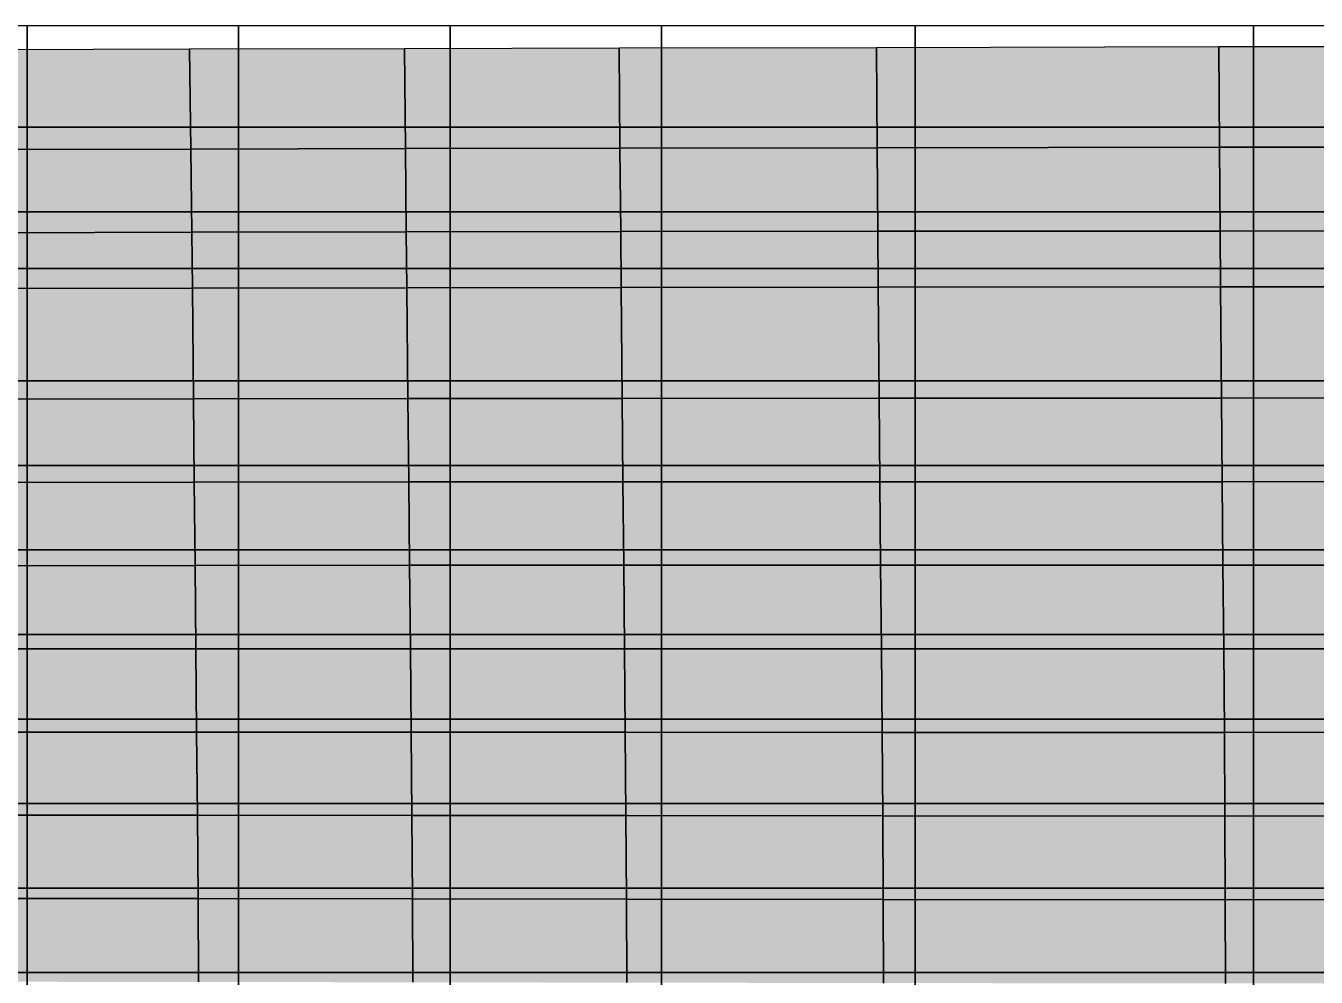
# Model space of a CAD drawing. Header units: inches. Extents: x -100 to 100, y -42 to 41.
# Drawn here: x 69.48 to 84.74, y -7.05 to 4.2 of the extents above; entities that cross this region are included whole.
import ezdxf

# ---------------------------------------------------------------- set-up
doc = ezdxf.new("R2010")
doc.units = ezdxf.units.IN
doc.header["$MEASUREMENT"] = 0
for name, color, linetype in [('Mesh-埋立土(気中)', 7, 'Continuous'), ('Mesh-埋立土(水中)', 7, 'Continuous'), ('Undeformed Mesh-埋立土(気中)', 7, 'Continuous'), ('Undeformed Mesh-埋立土(水中)', 7, 'Continuous')]:
    doc.layers.add(name, color=color, linetype=linetype)

msp = doc.modelspace()

# ---------------------------------------------------------------- linework, layer by layer
at = {"color": 7, "true_color": 0xffffff, "transparency": 33554687}
for points in [[(71.4342, 2.7424), (71.4199, 3.9238), (68.8806, 3.9166)], [(71.4342, 2.7424), (68.8806, 3.9166), (68.8951, 2.7357)], [(73.9723, 2.748), (73.9595, 3.9292), (71.4199, 3.9238)], [(73.9723, 2.748), (71.4199, 3.9238), (71.4342, 2.7424)], [(76.5087, 2.7511), (76.4983, 3.9338), (73.9595, 3.9292)], [(76.5087, 2.7511), (73.9595, 3.9292), (73.9723, 2.748)], [(79.5516, 2.756), (79.5421, 3.9386), (76.4983, 3.9338)], [(79.5516, 2.756), (76.4983, 3.9338), (76.5087, 2.7511)], [(83.5979, 2.7627), (83.5913, 3.9514), (79.5421, 3.9386)], [(83.5979, 2.7627), (79.5421, 3.9386), (79.5516, 2.756)], [(87.6412, 2.7677), (87.6299, 3.9544), (83.5913, 3.9514)], [(87.6412, 2.7677), (83.5913, 3.9514), (83.5979, 2.7627)], [(73.9827, 1.7625), (73.9723, 2.748), (71.4342, 2.7424)], [(73.9827, 1.7625), (76.5087, 2.7511), (73.9723, 2.748)], [(73.9827, 1.7625), (76.5184, 1.7656), (76.5087, 2.7511)], [(79.5586, 1.7694), (79.5516, 2.756), (76.5087, 2.7511)], [(79.5586, 1.7694), (76.5087, 2.7511), (76.5184, 1.7656)], [(83.6055, 1.7727), (83.5979, 2.7627), (79.5516, 2.756)], [(83.6055, 1.7727), (79.5516, 2.756), (79.5586, 1.7694)], [(83.6055, 1.7727), (87.6412, 2.7677), (83.5979, 2.7627)], [(83.6055, 1.7727), (87.6496, 1.7796), (87.6412, 2.7677)], [(68.9075, 1.7515), (71.4342, 2.7424), (68.8951, 2.7357)], [(68.9075, 1.7515), (71.4463, 1.7578), (71.4342, 2.7424)], [(73.9827, 1.7625), (71.4342, 2.7424), (71.4463, 1.7578)], [(68.916, 1.0922), (71.4463, 1.7578), (68.9075, 1.7515)], [(68.916, 1.0922), (71.454, 1.0978), (71.4463, 1.7578)], [(71.454, 1.0978), (73.9827, 1.7625), (71.4463, 1.7578)], [(71.454, 1.0978), (73.9899, 1.102), (73.9827, 1.7625)], [(73.9899, 1.102), (76.5184, 1.7656), (73.9827, 1.7625)], [(73.9899, 1.102), (76.5248, 1.105), (76.5184, 1.7656)], [(76.5248, 1.105), (79.5586, 1.7694), (76.5184, 1.7656)], [(76.5248, 1.105), (79.5632, 1.1076), (79.5586, 1.7694)], [(79.5632, 1.1076), (83.6055, 1.7727), (79.5586, 1.7694)], [(79.5632, 1.1076), (83.6114, 1.1106), (83.6055, 1.7727)], [(83.6114, 1.1106), (87.6496, 1.7796), (83.6055, 1.7727)], [(83.6114, 1.1106), (87.654, 1.1164), (87.6496, 1.7796)], [(71.454, 1.0978), (68.916, 1.0922), (68.9291, -0.2173)], [(71.454, 1.0978), (68.9291, -0.2173), (71.4664, -0.2127)], [(73.9899, 1.102), (71.454, 1.0978), (71.4664, -0.2127)], [(73.9899, 1.102), (71.4664, -0.2127), (74.002, -0.2095)], [(76.5248, 1.105), (73.9899, 1.102), (74.002, -0.2095)], [(76.5248, 1.105), (74.002, -0.2095), (76.5354, -0.2071)], [(79.5632, 1.1076), (76.5248, 1.105), (76.5354, -0.2071)], [(79.5632, 1.1076), (76.5354, -0.2071), (79.5735, -0.2063)], [(83.6114, 1.1106), (79.5632, 1.1076), (79.5735, -0.2063)], [(83.6114, 1.1106), (79.5735, -0.2063), (83.621, -0.2037)], [(87.654, 1.1164), (83.6114, 1.1106), (83.621, -0.2037)], [(87.654, 1.1164), (83.621, -0.2037), (87.6644, -0.2007)], [(71.4758, -1.1981), (71.4664, -0.2127), (68.9291, -0.2173)], [(71.4758, -1.1981), (68.9291, -0.2173), (68.9382, -1.2019)], [(74.0113, -1.1957), (74.002, -0.2095), (71.4664, -0.2127)], [(74.0113, -1.1957), (71.4664, -0.2127), (71.4758, -1.1981)], [(76.5444, -1.1943), (76.5354, -0.2071), (74.002, -0.2095)], [(76.5444, -1.1943), (74.002, -0.2095), (74.0113, -1.1957)], [(79.5824, -1.1938), (79.5735, -0.2063), (76.5354, -0.2071)], [(79.5824, -1.1938), (76.5354, -0.2071), (76.5444, -1.1943)], [(83.6288, -1.1928), (83.621, -0.2037), (79.5735, -0.2063)], [(83.6288, -1.1928), (79.5735, -0.2063), (79.5824, -1.1938)], [(87.6756, -1.1891), (87.6644, -0.2007), (83.621, -0.2037)], [(87.6756, -1.1891), (83.621, -0.2037), (83.6288, -1.1928)], [(71.4758, -1.1981), (68.9382, -1.2019), (68.9469, -2.1863)], [(71.4758, -1.1981), (68.9469, -2.1863), (71.4852, -2.1833)], [(74.0207, -2.182), (74.0113, -1.1957), (71.4758, -1.1981)], [(74.0207, -2.182), (71.4758, -1.1981), (71.4852, -2.1833)], [(76.5539, -2.1814), (76.5444, -1.1943), (74.0113, -1.1957)], [(76.5539, -2.1814), (74.0113, -1.1957), (74.0207, -2.182)], [(79.5909, -2.1818), (79.5824, -1.1938), (76.5444, -1.1943)], [(79.5909, -2.1818), (76.5444, -1.1943), (76.5539, -2.1814)], [(83.6385, -2.1812), (83.6288, -1.1928), (79.5824, -1.1938)], [(83.6385, -2.1812), (79.5824, -1.1938), (79.5909, -2.1818)], [(87.6756, -1.1891), (83.6288, -1.1928), (83.6385, -2.1812)], [(87.6756, -1.1891), (83.6385, -2.1812), (87.6861, -2.177)], [(71.4852, -2.1833), (68.9469, -2.1863), (68.9561, -3.1703)], [(71.4852, -2.1833), (68.9561, -3.1703), (71.4945, -3.1686)], [(74.0304, -3.1682), (74.0207, -2.182), (71.4852, -2.1833)], [(74.0304, -3.1682), (71.4852, -2.1833), (71.4945, -3.1686)], [(76.5539, -2.1814), (74.0207, -2.182), (74.0304, -3.1682)], [(76.5539, -2.1814), (74.0304, -3.1682), (76.5632, -3.1688)], [(79.6003, -3.1697), (79.5909, -2.1818), (76.5539, -2.1814)], [(79.6003, -3.1697), (76.5539, -2.1814), (76.5632, -3.1688)], [(83.6385, -2.1812), (79.5909, -2.1818), (79.6003, -3.1697)], [(83.6385, -2.1812), (79.6003, -3.1697), (83.6482, -3.1694)], [(87.6861, -2.177), (83.6385, -2.1812), (83.6482, -3.1694)], [(87.6861, -2.177), (83.6482, -3.1694), (87.6937, -3.1655)], [(71.4945, -3.1686), (68.9561, -3.1703), (68.9649, -4.1544)], [(71.4945, -3.1686), (68.9649, -4.1544), (71.5035, -4.1537)], [(74.0304, -3.1682), (71.4945, -3.1686), (71.5035, -4.1537)], [(74.0304, -3.1682), (71.5035, -4.1537), (74.0392, -4.1545)], [(76.5632, -3.1688), (74.0304, -3.1682), (74.0392, -4.1545)], [(76.5632, -3.1688), (74.0392, -4.1545), (76.5725, -4.156)], [(79.6003, -3.1697), (76.5632, -3.1688), (76.5725, -4.156)], [(79.6003, -3.1697), (76.5725, -4.156), (79.6097, -4.1578)], [(83.6482, -3.1694), (79.6003, -3.1697), (79.6097, -4.1578)], [(83.6482, -3.1694), (79.6097, -4.1578), (83.6559, -4.1579)], [(87.6937, -3.1655), (83.6482, -3.1694), (83.6559, -4.1579)], [(87.6937, -3.1655), (83.6559, -4.1579), (87.6979, -4.1552)], [(71.5119, -5.1389), (71.5035, -4.1537), (68.9649, -4.1544)], [(71.5119, -5.1389), (68.9649, -4.1544), (68.9739, -5.1386)], [(74.0472, -5.1409), (74.0392, -4.1545), (71.5035, -4.1537)], [(74.0472, -5.1409), (71.5035, -4.1537), (71.5119, -5.1389)], [(76.5801, -5.1432), (76.5725, -4.156), (74.0392, -4.1545)], [(76.5801, -5.1432), (74.0392, -4.1545), (74.0472, -5.1409)], [(79.6169, -5.1459), (79.6097, -4.1578), (76.5725, -4.156)], [(79.6169, -5.1459), (76.5725, -4.156), (76.5801, -5.1432)], [(83.661, -5.1472), (83.6559, -4.1579), (79.6097, -4.1578)], [(83.661, -5.1472), (79.6097, -4.1578), (79.6169, -5.1459)], [(87.6979, -4.1552), (83.6559, -4.1579), (83.661, -5.1472)], [(87.6979, -4.1552), (83.661, -5.1472), (87.7003, -5.1455)], [(71.5119, -5.1389), (68.9739, -5.1386), (68.9826, -6.1231)], [(71.5119, -5.1389), (68.9826, -6.1231), (71.5197, -6.1244)], [(74.0543, -6.1274), (74.0472, -5.1409), (71.5119, -5.1389)], [(74.0543, -6.1274), (71.5119, -5.1389), (71.5197, -6.1244)], [(76.5801, -5.1432), (74.0472, -5.1409), (74.0543, -6.1274)], [(76.5801, -5.1432), (74.0543, -6.1274), (76.5866, -6.1307)], [(79.6169, -5.1459), (76.5801, -5.1432), (76.5866, -6.1307)], [(79.6169, -5.1459), (76.5866, -6.1307), (79.6222, -6.1343)], [(83.661, -5.1472), (79.6169, -5.1459), (79.6222, -6.1343)], [(83.661, -5.1472), (79.6222, -6.1343), (83.6642, -6.1372)], [(87.7003, -5.1455), (83.661, -5.1472), (83.6642, -6.1372)], [(87.7003, -5.1455), (83.6642, -6.1372), (87.7021, -6.1362)], [(71.5197, -6.1244), (68.9826, -6.1231), (68.9912, -7.108)], [(71.5197, -6.1244), (68.9912, -7.108), (71.5269, -7.1103)], [(74.0605, -7.1142), (74.0543, -6.1274), (71.5197, -6.1244)], [(74.0605, -7.1142), (71.5197, -6.1244), (71.5269, -7.1103)], [(76.5866, -6.1307), (74.0543, -6.1274), (74.0605, -7.1142)], [(76.5866, -6.1307), (74.0605, -7.1142), (76.592, -7.1183)], [(79.6222, -6.1343), (76.5866, -6.1307), (76.592, -7.1183)], [(79.6222, -6.1343), (76.592, -7.1183), (79.6265, -7.1232)], [(83.6642, -6.1372), (79.6222, -6.1343), (79.6265, -7.1232)], [(83.6642, -6.1372), (79.6265, -7.1232), (83.6675, -7.1275)], [(87.7021, -6.1362), (83.6642, -6.1372), (83.6675, -7.1275)], [(87.7021, -6.1362), (83.6675, -7.1275), (87.7045, -7.1272)]]:
    msp.add_solid(points, dxfattribs=at)
at = {"layer": 'Mesh-埋立土(気中)', "color": 18, "true_color": 0x000000, "transparency": 33554559}
for p, q in [((71.4199, 3.9238), (68.8806, 3.9166)), ((73.9595, 3.9292), (71.4199, 3.9238)), ((71.4342, 2.7424), (71.4199, 3.9238)), ((71.4199, 3.9238), (71.4342, 2.7424)), ((76.4983, 3.9338), (73.9595, 3.9292)), ((73.9723, 2.748), (73.9595, 3.9292)), ((73.9595, 3.9292), (73.9723, 2.748)), ((79.5421, 3.9386), (76.4983, 3.9338)), ((76.5087, 2.7511), (76.4983, 3.9338)), ((76.4983, 3.9338), (76.5087, 2.7511)), ((83.5913, 3.9514), (79.5421, 3.9386)), ((79.5516, 2.756), (79.5421, 3.9386)), ((79.5421, 3.9386), (79.5516, 2.756)), ((87.6299, 3.9544), (83.5913, 3.9514)), ((83.5979, 2.7627), (83.5913, 3.9514)), ((83.5913, 3.9514), (83.5979, 2.7627)), ((73.9723, 2.748), (71.4342, 2.7424)), ((71.4342, 2.7424), (73.9723, 2.748)), ((76.5087, 2.7511), (73.9723, 2.748)), ((73.9723, 2.748), (76.5087, 2.7511)), ((73.9827, 1.7625), (73.9723, 2.748)), ((73.9723, 2.748), (73.9827, 1.7625)), ((79.5516, 2.756), (76.5087, 2.7511)), ((76.5087, 2.7511), (79.5516, 2.756)), ((76.5184, 1.7656), (76.5087, 2.7511)), ((76.5087, 2.7511), (76.5184, 1.7656)), ((79.5516, 2.756), (83.5979, 2.7627)), ((83.5979, 2.7627), (79.5516, 2.756)), ((79.5586, 1.7694), (79.5516, 2.756)), ((79.5516, 2.756), (79.5586, 1.7694)), ((87.6412, 2.7677), (83.5979, 2.7627)), ((83.5979, 2.7627), (87.6412, 2.7677)), ((83.6055, 1.7727), (83.5979, 2.7627)), ((83.5979, 2.7627), (83.6055, 1.7727)), ((68.8951, 2.7357), (71.4342, 2.7424)), ((71.4342, 2.7424), (68.8951, 2.7357)), ((71.4463, 1.7578), (71.4342, 2.7424)), ((71.4342, 2.7424), (71.4463, 1.7578)), ((71.4463, 1.7578), (68.9075, 1.7515)), ((68.9075, 1.7515), (71.4463, 1.7578)), ((73.9827, 1.7625), (71.4463, 1.7578)), ((71.4463, 1.7578), (73.9827, 1.7625)), ((71.454, 1.0978), (71.4463, 1.7578)), ((71.4463, 1.7578), (71.454, 1.0978)), ((76.5184, 1.7656), (73.9827, 1.7625)), ((73.9827, 1.7625), (76.5184, 1.7656)), ((73.9899, 1.102), (73.9827, 1.7625)), ((73.9827, 1.7625), (73.9899, 1.102)), ((79.5586, 1.7694), (76.5184, 1.7656)), ((76.5184, 1.7656), (79.5586, 1.7694)), ((76.5248, 1.105), (76.5184, 1.7656)), ((76.5184, 1.7656), (76.5248, 1.105)), ((83.6055, 1.7727), (79.5586, 1.7694)), ((79.5586, 1.7694), (83.6055, 1.7727)), ((79.5632, 1.1076), (79.5586, 1.7694)), ((79.5586, 1.7694), (79.5632, 1.1076)), ((87.6496, 1.7796), (83.6055, 1.7727)), ((83.6055, 1.7727), (87.6496, 1.7796)), ((83.6114, 1.1106), (83.6055, 1.7727)), ((83.6055, 1.7727), (83.6114, 1.1106)), ((68.916, 1.0922), (71.454, 1.0978)), ((71.454, 1.0978), (73.9899, 1.102)), ((73.9899, 1.102), (76.5248, 1.105)), ((76.5248, 1.105), (79.5632, 1.1076)), ((79.5632, 1.1076), (83.6114, 1.1106)), ((83.6114, 1.1106), (87.654, 1.1164))]:
    msp.add_line(p, q, dxfattribs=at)
at = {"layer": 'Mesh-埋立土(水中)', "color": 18, "true_color": 0x000000, "transparency": 33554559}
for p, q in [((71.454, 1.0978), (68.916, 1.0922)), ((73.9899, 1.102), (71.454, 1.0978)), ((71.4664, -0.2127), (71.454, 1.0978)), ((71.454, 1.0978), (71.4664, -0.2127)), ((76.5248, 1.105), (73.9899, 1.102)), ((74.002, -0.2095), (73.9899, 1.102)), ((73.9899, 1.102), (74.002, -0.2095)), ((79.5632, 1.1076), (76.5248, 1.105)), ((76.5354, -0.2071), (76.5248, 1.105)), ((76.5248, 1.105), (76.5354, -0.2071)), ((83.6114, 1.1106), (79.5632, 1.1076)), ((79.5735, -0.2063), (79.5632, 1.1076)), ((79.5632, 1.1076), (79.5735, -0.2063)), ((87.654, 1.1164), (83.6114, 1.1106)), ((83.621, -0.2037), (83.6114, 1.1106)), ((83.6114, 1.1106), (83.621, -0.2037)), ((71.4664, -0.2127), (68.9291, -0.2173)), ((68.9291, -0.2173), (71.4664, -0.2127)), ((74.002, -0.2095), (71.4664, -0.2127)), ((71.4664, -0.2127), (74.002, -0.2095)), ((71.4758, -1.1981), (71.4664, -0.2127)), ((71.4664, -0.2127), (71.4758, -1.1981)), ((76.5354, -0.2071), (74.002, -0.2095)), ((74.002, -0.2095), (76.5354, -0.2071)), ((74.0113, -1.1957), (74.002, -0.2095)), ((74.002, -0.2095), (74.0113, -1.1957)), ((79.5735, -0.2063), (76.5354, -0.2071)), ((76.5354, -0.2071), (79.5735, -0.2063)), ((76.5444, -1.1943), (76.5354, -0.2071)), ((76.5354, -0.2071), (76.5444, -1.1943)), ((83.621, -0.2037), (79.5735, -0.2063)), ((79.5735, -0.2063), (83.621, -0.2037)), ((79.5824, -1.1938), (79.5735, -0.2063)), ((79.5735, -0.2063), (79.5824, -1.1938)), ((87.6644, -0.2007), (83.621, -0.2037)), ((83.621, -0.2037), (87.6644, -0.2007)), ((83.6288, -1.1928), (83.621, -0.2037)), ((83.621, -0.2037), (83.6288, -1.1928)), ((71.4758, -1.1981), (68.9382, -1.2019)), ((68.9382, -1.2019), (71.4758, -1.1981)), ((71.4758, -1.1981), (74.0113, -1.1957)), ((74.0113, -1.1957), (71.4758, -1.1981)), ((71.4852, -2.1833), (71.4758, -1.1981)), ((71.4758, -1.1981), (71.4852, -2.1833)), ((76.5444, -1.1943), (74.0113, -1.1957)), ((74.0113, -1.1957), (76.5444, -1.1943)), ((74.0207, -2.182), (74.0113, -1.1957)), ((74.0113, -1.1957), (74.0207, -2.182)), ((79.5824, -1.1938), (76.5444, -1.1943)), ((76.5444, -1.1943), (79.5824, -1.1938)), ((76.5539, -2.1814), (76.5444, -1.1943)), ((76.5444, -1.1943), (76.5539, -2.1814)), ((83.6288, -1.1928), (79.5824, -1.1938)), ((79.5824, -1.1938), (83.6288, -1.1928)), ((79.5909, -2.1818), (79.5824, -1.1938)), ((79.5824, -1.1938), (79.5909, -2.1818)), ((83.6288, -1.1928), (87.6756, -1.1891)), ((87.6756, -1.1891), (83.6288, -1.1928)), ((83.6385, -2.1812), (83.6288, -1.1928)), ((83.6288, -1.1928), (83.6385, -2.1812)), ((71.4852, -2.1833), (68.9469, -2.1863)), ((68.9469, -2.1863), (71.4852, -2.1833)), ((74.0207, -2.182), (71.4852, -2.1833)), ((71.4852, -2.1833), (74.0207, -2.182)), ((71.4945, -3.1686), (71.4852, -2.1833)), ((71.4852, -2.1833), (71.4945, -3.1686)), ((76.5539, -2.1814), (74.0207, -2.182)), ((74.0207, -2.182), (76.5539, -2.1814)), ((74.0304, -3.1682), (74.0207, -2.182)), ((74.0207, -2.182), (74.0304, -3.1682)), ((76.5632, -3.1688), (76.5539, -2.1814)), ((79.5909, -2.1818), (76.5539, -2.1814)), ((76.5539, -2.1814), (76.5632, -3.1688)), ((76.5539, -2.1814), (79.5909, -2.1818)), ((83.6385, -2.1812), (79.5909, -2.1818)), ((79.5909, -2.1818), (83.6385, -2.1812)), ((79.6003, -3.1697), (79.5909, -2.1818)), ((79.5909, -2.1818), (79.6003, -3.1697)), ((87.6861, -2.177), (83.6385, -2.1812)), ((83.6385, -2.1812), (87.6861, -2.177)), ((83.6482, -3.1694), (83.6385, -2.1812)), ((83.6385, -2.1812), (83.6482, -3.1694)), ((71.4945, -3.1686), (68.9561, -3.1703)), ((68.9561, -3.1703), (71.4945, -3.1686)), ((74.0304, -3.1682), (71.4945, -3.1686)), ((71.4945, -3.1686), (74.0304, -3.1682)), ((71.5035, -4.1537), (71.4945, -3.1686)), ((71.4945, -3.1686), (71.5035, -4.1537)), ((74.0392, -4.1545), (74.0304, -3.1682)), ((76.5632, -3.1688), (74.0304, -3.1682)), ((74.0304, -3.1682), (74.0392, -4.1545)), ((74.0304, -3.1682), (76.5632, -3.1688)), ((76.5725, -4.156), (76.5632, -3.1688)), ((79.6003, -3.1697), (76.5632, -3.1688)), ((76.5632, -3.1688), (76.5725, -4.156)), ((76.5632, -3.1688), (79.6003, -3.1697)), ((83.6482, -3.1694), (79.6003, -3.1697)), ((79.6003, -3.1697), (83.6482, -3.1694)), ((79.6097, -4.1578), (79.6003, -3.1697)), ((79.6003, -3.1697), (79.6097, -4.1578)), ((87.6937, -3.1655), (83.6482, -3.1694)), ((83.6482, -3.1694), (87.6937, -3.1655)), ((83.6559, -4.1579), (83.6482, -3.1694)), ((83.6482, -3.1694), (83.6559, -4.1579)), ((71.5035, -4.1537), (68.9649, -4.1544)), ((68.9649, -4.1544), (71.5035, -4.1537)), ((71.5119, -5.1389), (71.5035, -4.1537)), ((74.0392, -4.1545), (71.5035, -4.1537)), ((71.5035, -4.1537), (71.5119, -5.1389)), ((71.5035, -4.1537), (74.0392, -4.1545)), ((74.0472, -5.1409), (74.0392, -4.1545)), ((76.5725, -4.156), (74.0392, -4.1545)), ((74.0392, -4.1545), (74.0472, -5.1409)), ((74.0392, -4.1545), (76.5725, -4.156)), ((76.5801, -5.1432), (76.5725, -4.156)), ((79.6097, -4.1578), (76.5725, -4.156)), ((76.5725, -4.156), (76.5801, -5.1432)), ((76.5725, -4.156), (79.6097, -4.1578)), ((79.6169, -5.1459), (79.6097, -4.1578)), ((83.6559, -4.1579), (79.6097, -4.1578)), ((79.6097, -4.1578), (79.6169, -5.1459)), ((79.6097, -4.1578), (83.6559, -4.1579)), ((87.6979, -4.1552), (83.6559, -4.1579)), ((83.6559, -4.1579), (87.6979, -4.1552)), ((83.661, -5.1472), (83.6559, -4.1579)), ((83.6559, -4.1579), (83.661, -5.1472)), ((71.5119, -5.1389), (68.9739, -5.1386)), ((68.9739, -5.1386), (71.5119, -5.1389)), ((71.5197, -6.1244), (71.5119, -5.1389)), ((74.0472, -5.1409), (71.5119, -5.1389)), ((71.5119, -5.1389), (71.5197, -6.1244)), ((71.5119, -5.1389), (74.0472, -5.1409)), ((74.0543, -6.1274), (74.0472, -5.1409)), ((74.0472, -5.1409), (76.5801, -5.1432)), ((76.5801, -5.1432), (74.0472, -5.1409)), ((74.0472, -5.1409), (74.0543, -6.1274)), ((76.5866, -6.1307), (76.5801, -5.1432)), ((79.6169, -5.1459), (76.5801, -5.1432)), ((76.5801, -5.1432), (76.5866, -6.1307)), ((76.5801, -5.1432), (79.6169, -5.1459)), ((79.6222, -6.1343), (79.6169, -5.1459)), ((83.661, -5.1472), (79.6169, -5.1459)), ((79.6169, -5.1459), (79.6222, -6.1343)), ((79.6169, -5.1459), (83.661, -5.1472)), ((87.7003, -5.1455), (83.661, -5.1472)), ((83.661, -5.1472), (87.7003, -5.1455)), ((83.6642, -6.1372), (83.661, -5.1472)), ((83.661, -5.1472), (83.6642, -6.1372)), ((71.5197, -6.1244), (68.9826, -6.1231)), ((68.9826, -6.1231), (71.5197, -6.1244)), ((71.5269, -7.1103), (71.5197, -6.1244)), ((74.0543, -6.1274), (71.5197, -6.1244)), ((71.5197, -6.1244), (71.5269, -7.1103)), ((71.5197, -6.1244), (74.0543, -6.1274)), ((74.0605, -7.1142), (74.0543, -6.1274)), ((76.5866, -6.1307), (74.0543, -6.1274)), ((74.0543, -6.1274), (74.0605, -7.1142)), ((74.0543, -6.1274), (76.5866, -6.1307)), ((76.592, -7.1183), (76.5866, -6.1307)), ((79.6222, -6.1343), (76.5866, -6.1307)), ((76.5866, -6.1307), (76.592, -7.1183)), ((76.5866, -6.1307), (79.6222, -6.1343)), ((79.6265, -7.1232), (79.6222, -6.1343)), ((83.6642, -6.1372), (79.6222, -6.1343)), ((79.6222, -6.1343), (79.6265, -7.1232)), ((79.6222, -6.1343), (83.6642, -6.1372)), ((87.7021, -6.1362), (83.6642, -6.1372)), ((83.6642, -6.1372), (87.7021, -6.1362)), ((83.6675, -7.1275), (83.6642, -6.1372)), ((83.6642, -6.1372), (83.6675, -7.1275))]:
    msp.add_line(p, q, dxfattribs=at)
at = {"layer": 'Undeformed Mesh-埋立土(気中)', "color": 1, "true_color": 0xff0000, "transparency": 33554687}
for p, q in [((69.5, 4.2), (67, 4.2)), ((69.5, 3), (69.5, 4.2)), ((72, 4.2), (69.5, 4.2)), ((69.5, 4.2), (69.5, 3)), ((72, 3), (72, 4.2)), ((74.5, 4.2), (72, 4.2)), ((72, 4.2), (72, 3)), ((74.5, 3), (74.5, 4.2)), ((77, 4.2), (74.5, 4.2)), ((74.5, 4.2), (74.5, 3)), ((77, 3), (77, 4.2)), ((80, 4.2), (77, 4.2)), ((77, 4.2), (77, 3)), ((80, 3), (80, 4.2)), ((84, 4.2), (80, 4.2)), ((80, 4.2), (80, 3)), ((84, 3), (84, 4.2)), ((88, 4.2), (84, 4.2)), ((84, 4.2), (84, 3)), ((69.5, 3), (67, 3)), ((67, 3), (69.5, 3)), ((69.5, 2), (69.5, 3)), ((69.5, 3), (72, 3)), ((72, 3), (69.5, 3)), ((69.5, 3), (69.5, 2)), ((72, 2), (72, 3)), ((74.5, 3), (72, 3)), ((72, 3), (72, 2)), ((72, 3), (74.5, 3)), ((74.5, 2), (74.5, 3)), ((77, 3), (74.5, 3)), ((74.5, 3), (74.5, 2)), ((74.5, 3), (77, 3)), ((77, 2), (77, 3)), ((80, 3), (77, 3)), ((77, 3), (77, 2)), ((77, 3), (80, 3)), ((80, 2), (80, 3)), ((80, 3), (84, 3)), ((84, 3), (80, 3)), ((80, 3), (80, 2)), ((84, 2), (84, 3)), ((88, 3), (84, 3)), ((84, 3), (84, 2)), ((84, 3), (88, 3)), ((69.5, 2), (67, 2)), ((67, 2), (69.5, 2)), ((69.5, 1.33), (69.5, 2)), ((72, 2), (69.5, 2)), ((69.5, 2), (69.5, 1.33)), ((69.5, 2), (72, 2)), ((72, 1.33), (72, 2)), ((74.5, 2), (72, 2)), ((72, 2), (72, 1.33)), ((72, 2), (74.5, 2)), ((74.5, 1.33), (74.5, 2)), ((77, 2), (74.5, 2)), ((74.5, 2), (74.5, 1.33)), ((74.5, 2), (77, 2)), ((77, 1.33), (77, 2)), ((80, 2), (77, 2)), ((77, 2), (77, 1.33)), ((77, 2), (80, 2)), ((80, 1.33), (80, 2)), ((84, 2), (80, 2)), ((80, 2), (80, 1.33)), ((80, 2), (84, 2)), ((84, 1.33), (84, 2)), ((88, 2), (84, 2)), ((84, 2), (84, 1.33)), ((84, 2), (88, 2)), ((67, 1.33), (69.5, 1.33)), ((69.5, 1.33), (72, 1.33)), ((72, 1.33), (74.5, 1.33)), ((74.5, 1.33), (77, 1.33)), ((77, 1.33), (80, 1.33)), ((80, 1.33), (84, 1.33)), ((84, 1.33), (88, 1.33))]:
    msp.add_line(p, q, dxfattribs=at)
at = {"layer": 'Undeformed Mesh-埋立土(水中)', "color": 1, "true_color": 0xff0000, "transparency": 33554687}
for p, q in [((69.5, 1.33), (67, 1.33)), ((69.5, 0), (69.5, 1.33)), ((72, 1.33), (69.5, 1.33)), ((69.5, 1.33), (69.5, 0)), ((72, 0), (72, 1.33)), ((74.5, 1.33), (72, 1.33)), ((72, 1.33), (72, 0)), ((74.5, 0), (74.5, 1.33)), ((77, 1.33), (74.5, 1.33)), ((74.5, 1.33), (74.5, 0)), ((77, 0), (77, 1.33)), ((80, 1.33), (77, 1.33)), ((77, 1.33), (77, 0)), ((80, 0), (80, 1.33)), ((84, 1.33), (80, 1.33)), ((80, 1.33), (80, 0)), ((84, 0), (84, 1.33)), ((88, 1.33), (84, 1.33)), ((84, 1.33), (84, 0)), ((69.5, 0), (67, 0)), ((67, 0), (69.5, 0)), ((69.5, -1), (69.5, 0)), ((72, 0), (69.5, 0)), ((69.5, 0), (69.5, -1)), ((69.5, 0), (72, 0)), ((72, -1), (72, 0)), ((74.5, 0), (72, 0)), ((72, 0), (72, -1)), ((72, 0), (74.5, 0)), ((74.5, -1), (74.5, 0)), ((77, 0), (74.5, 0)), ((74.5, 0), (74.5, -1)), ((74.5, 0), (77, 0)), ((77, -1), (77, 0)), ((80, 0), (77, 0)), ((77, 0), (77, -1)), ((77, 0), (80, 0)), ((80, -1), (80, 0)), ((84, 0), (80, 0)), ((80, 0), (80, -1)), ((80, 0), (84, 0)), ((84, -1), (84, 0)), ((88, 0), (84, 0)), ((84, 0), (84, -1)), ((84, 0), (88, 0)), ((69.5, -1), (67, -1)), ((67, -1), (69.5, -1)), ((69.5, -2), (69.5, -1)), ((72, -1), (69.5, -1)), ((69.5, -1), (69.5, -2)), ((69.5, -1), (72, -1)), ((72, -2), (72, -1)), ((72, -1), (74.5, -1)), ((74.5, -1), (72, -1)), ((72, -1), (72, -2)), ((74.5, -2), (74.5, -1)), ((77, -1), (74.5, -1)), ((74.5, -1), (74.5, -2)), ((74.5, -1), (77, -1)), ((77, -2), (77, -1)), ((80, -1), (77, -1)), ((77, -1), (77, -2)), ((77, -1), (80, -1)), ((80, -2), (80, -1)), ((84, -1), (80, -1)), ((80, -1), (80, -2)), ((80, -1), (84, -1)), ((84, -2), (84, -1)), ((84, -1), (88, -1)), ((88, -1), (84, -1)), ((84, -1), (84, -2)), ((69.5, -2), (67, -2)), ((67, -2), (69.5, -2)), ((69.5, -3), (69.5, -2)), ((72, -2), (69.5, -2)), ((69.5, -2), (69.5, -3)), ((69.5, -2), (72, -2)), ((72, -3), (72, -2)), ((74.5, -2), (72, -2)), ((72, -2), (72, -3)), ((72, -2), (74.5, -2)), ((74.5, -3), (74.5, -2)), ((77, -2), (74.5, -2)), ((74.5, -2), (74.5, -3)), ((74.5, -2), (77, -2)), ((77, -3), (77, -2)), ((80, -2), (77, -2)), ((77, -2), (77, -3)), ((77, -2), (80, -2)), ((80, -3), (80, -2)), ((84, -2), (80, -2)), ((80, -2), (80, -3)), ((80, -2), (84, -2)), ((84, -3), (84, -2)), ((88, -2), (84, -2)), ((84, -2), (84, -3)), ((84, -2), (88, -2)), ((69.5, -3), (67, -3)), ((67, -3), (69.5, -3)), ((69.5, -4), (69.5, -3)), ((72, -3), (69.5, -3)), ((69.5, -3), (69.5, -4)), ((69.5, -3), (72, -3)), ((72, -4), (72, -3)), ((74.5, -3), (72, -3)), ((72, -3), (72, -4)), ((72, -3), (74.5, -3)), ((74.5, -4), (74.5, -3)), ((77, -3), (74.5, -3)), ((74.5, -3), (74.5, -4)), ((74.5, -3), (77, -3)), ((77, -4), (77, -3)), ((80, -3), (77, -3)), ((77, -3), (77, -4)), ((77, -3), (80, -3)), ((80, -4), (80, -3)), ((84, -3), (80, -3)), ((80, -3), (80, -4)), ((80, -3), (84, -3)), ((84, -4), (84, -3)), ((88, -3), (84, -3)), ((84, -3), (84, -4)), ((84, -3), (88, -3)), ((69.5, -4), (67, -4)), ((67, -4), (69.5, -4)), ((69.5, -5), (69.5, -4)), ((72, -4), (69.5, -4)), ((69.5, -4), (69.5, -5)), ((69.5, -4), (72, -4)), ((72, -5), (72, -4)), ((74.5, -4), (72, -4)), ((72, -4), (72, -5)), ((72, -4), (74.5, -4)), ((74.5, -5), (74.5, -4)), ((77, -4), (74.5, -4)), ((74.5, -4), (74.5, -5)), ((74.5, -4), (77, -4)), ((77, -5), (77, -4)), ((80, -4), (77, -4)), ((77, -4), (77, -5)), ((77, -4), (80, -4)), ((80, -5), (80, -4)), ((84, -4), (80, -4)), ((80, -4), (80, -5)), ((80, -4), (84, -4)), ((84, -5), (84, -4)), ((88, -4), (84, -4)), ((84, -4), (84, -5)), ((84, -4), (88, -4)), ((69.5, -5), (67, -5)), ((67, -5), (69.5, -5)), ((69.5, -6), (69.5, -5)), ((72, -5), (69.5, -5)), ((69.5, -5), (69.5, -6)), ((69.5, -5), (72, -5)), ((72, -6), (72, -5)), ((74.5, -5), (72, -5)), ((72, -5), (72, -6)), ((72, -5), (74.5, -5)), ((74.5, -6), (74.5, -5)), ((74.5, -5), (77, -5)), ((77, -5), (74.5, -5)), ((74.5, -5), (74.5, -6)), ((77, -6), (77, -5)), ((80, -5), (77, -5)), ((77, -5), (77, -6)), ((77, -5), (80, -5)), ((80, -6), (80, -5)), ((84, -5), (80, -5)), ((80, -5), (80, -6)), ((80, -5), (84, -5)), ((84, -6), (84, -5)), ((88, -5), (84, -5)), ((84, -5), (84, -6)), ((84, -5), (88, -5)), ((69.5, -6), (67, -6)), ((67, -6), (69.5, -6)), ((69.5, -7), (69.5, -6)), ((72, -6), (69.5, -6)), ((69.5, -6), (69.5, -7)), ((69.5, -6), (72, -6)), ((72, -7), (72, -6)), ((74.5, -6), (72, -6)), ((72, -6), (72, -7)), ((72, -6), (74.5, -6)), ((74.5, -7), (74.5, -6)), ((77, -6), (74.5, -6)), ((74.5, -6), (74.5, -7)), ((74.5, -6), (77, -6)), ((77, -7), (77, -6)), ((80, -6), (77, -6)), ((77, -6), (77, -7)), ((77, -6), (80, -6)), ((80, -7), (80, -6)), ((84, -6), (80, -6)), ((80, -6), (80, -7)), ((80, -6), (84, -6)), ((84, -7), (84, -6)), ((88, -6), (84, -6)), ((84, -6), (84, -7)), ((84, -6), (88, -6)), ((69.5, -7), (67, -7)), ((67, -7), (69.5, -7)), ((69.5, -8), (69.5, -7)), ((72, -7), (69.5, -7)), ((69.5, -7), (69.5, -8)), ((69.5, -7), (72, -7)), ((72, -8), (72, -7)), ((74.5, -7), (72, -7)), ((72, -7), (72, -8)), ((72, -7), (74.5, -7)), ((74.5, -8), (74.5, -7)), ((77, -7), (74.5, -7)), ((74.5, -7), (74.5, -8)), ((74.5, -7), (77, -7)), ((77, -8), (77, -7)), ((80, -7), (77, -7)), ((77, -7), (77, -8)), ((77, -7), (80, -7)), ((80, -8), (80, -7)), ((84, -7), (80, -7)), ((80, -7), (80, -8)), ((80, -7), (84, -7)), ((84, -8), (84, -7)), ((88, -7), (84, -7)), ((84, -7), (84, -8)), ((84, -7), (88, -7))]:
    msp.add_line(p, q, dxfattribs=at)

doc.saveas('drawing.dxf')
